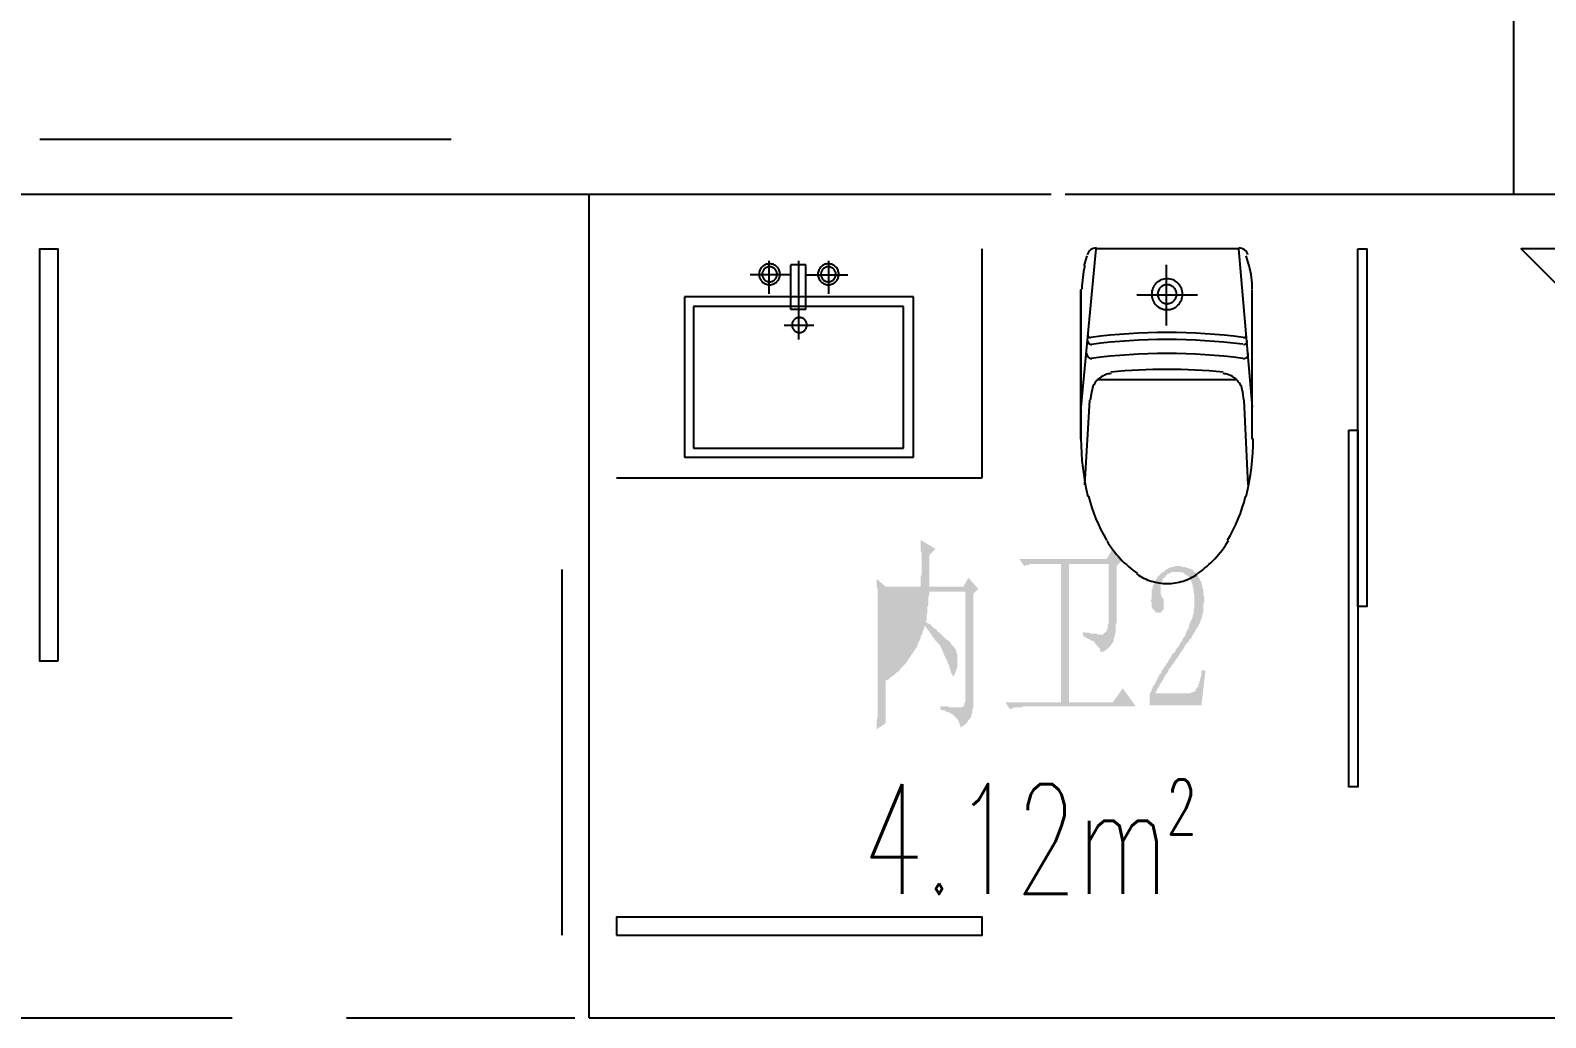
# Model space of a CAD drawing. Header units: millimetres. Extents: x -1120 to 100154, y -9529 to 14223.
# Drawn here: x 51849 to 55159, y 5421 to 7578 of the extents above; entities that cross this region are included whole.
import ezdxf

# ---------------------------------------------------------------- set-up
doc = ezdxf.new("R2010")
doc.units = ezdxf.units.MM
doc.linetypes.add('DOTE', pattern=[2.42, 2, -0.2, 0.02, -0.2])
for name, color, linetype in [('A-DOTE', 1, 'Continuous'), ('A-房间名称', 7, 'Continuous'), ('A-立面看线', 7, 'Continuous')]:
    doc.layers.add(name, color=color, linetype=linetype)
doc.styles.add('_TCH_WINDOW', font='SIMPLEX', dxfattribs={"bigfont": 'GBCBIG'})

msp = doc.modelspace()

# ---------------------------------------------------------------- hatches: boundary and pattern name
at = {"layer": 'A-立面看线'}
for points in [[(53697.4, 6051.1), (53697.4, 6055.5), (53697.4, 6062), (53697.4, 6066.3), (53697.4, 6070.7), (53699.5, 6077.2), (53699.5, 6081.6), (53699.5, 6085.9), (53699.5, 6090.3), (53699.5, 6094.6), (53699.5, 6099), (53699.5, 6103.3), (53699.5, 6107.7), (53699.5, 6112), (53699.5, 6116.4), (53699.5, 6120.7), (53699.5, 6122.9), (53699.5, 6127.3), (53699.5, 6297), (53699.5, 6303.5), (53699.5, 6310.1), (53699.5, 6314.4), (53699.5, 6320.9), (53699.5, 6325.3), (53699.5, 6331.8), (53699.5, 6336.2), (53699.5, 6340.5), (53699.5, 6344.9), (53699.5, 6349.2), (53699.5, 6353.6), (53699.5, 6357.9), (53697.4, 6362.3), (53697.4, 6366.6), (53697.4, 6368.8), (53697.4, 6373.2), (53697.4, 6375.3), (53697.4, 6377.5), (53697.4, 6379.7), (53716.9, 6362.3), (53793.1, 6362.3), (53793.1, 6366.6), (53793.1, 6371), (53793.1, 6375.3), (53793.1, 6379.7), (53793.1, 6384.1), (53795.3, 6388.4), (53795.3, 6392.8), (53795.3, 6397.1), (53795.3, 6401.5), (53795.3, 6405.8), (53795.3, 6410.2), (53795.3, 6414.5), (53795.3, 6418.9), (53795.3, 6423.2), (53795.3, 6427.6), (53795.3, 6431.9), (53795.3, 6436.3), (53793.1, 6442.8), (53793.1, 6447.2), (53793.1, 6451.5), (53793.1, 6455.9), (53793.1, 6460.2), (53793.1, 6464.6), (53793.1, 6464.6), (53825.7, 6445), (53812.7, 6431.9), (53812.7, 6427.6), (53812.7, 6423.2), (53812.7, 6418.9), (53812.7, 6414.5), (53812.7, 6410.2), (53812.7, 6405.8), (53812.7, 6401.5), (53812.7, 6397.1), (53812.7, 6392.8), (53812.7, 6386.2), (53812.7, 6381.9), (53812.7, 6377.5), (53812.7, 6373.2), (53812.7, 6368.8), (53812.7, 6364.5), (53812.7, 6362.3), (53886.7, 6362.3), (53897.6, 6381.9), (53919.3, 6357.9), (53908.4, 6347.1), (53908.4, 6109.9), (53908.4, 6105.5), (53908.4, 6101.2), (53908.4, 6096.8), (53906.3, 6094.6), (53906.3, 6090.3), (53906.3, 6085.9), (53904.1, 6083.7), (53904.1, 6079.4), (53901.9, 6075), (53899.7, 6072.9), (53897.6, 6070.7), (53895.4, 6066.3), (53893.2, 6064.2), (53891, 6062), (53888.9, 6059.8), (53884.5, 6057.6), (53882.3, 6055.5), (53880.1, 6055.5), (53880.1, 6057.6), (53880.1, 6059.8), (53878, 6062), (53878, 6066.3), (53875.8, 6068.5), (53875.8, 6070.7), (53873.6, 6072.9), (53871.4, 6075), (53869.3, 6077.2), (53867.1, 6079.4), (53864.9, 6081.6), (53862.7, 6083.7), (53858.4, 6085.9), (53856.2, 6088.1), (53851.9, 6088.1), (53847.5, 6090.3), (53845.3, 6092.5), (53841, 6092.5), (53836.6, 6094.6), (53836.6, 6094.6), (53836.6, 6101.2), (53841, 6101.2), (53845.3, 6101.2), (53847.5, 6101.2), (53851.9, 6101.2), (53856.2, 6099), (53860.6, 6099), (53862.7, 6099), (53864.9, 6099), (53869.3, 6099), (53871.4, 6099), (53873.6, 6099), (53875.8, 6099), (53878, 6099), (53880.1, 6099), (53880.1, 6099), (53882.3, 6099), (53884.5, 6099), (53886.7, 6101.2), (53888.9, 6103.3), (53888.9, 6107.7), (53891, 6109.9), (53891, 6114.2), (53891, 6120.7), (53891, 6125.1), (53891, 6129.4), (53891, 6351.4), (53812.7, 6351.4), (53812.7, 6347.1), (53810.5, 6340.5), (53810.5, 6336.2), (53810.5, 6331.8), (53810.5, 6327.5), (53810.5, 6323.1), (53808.3, 6318.8), (53808.3, 6314.4), (53808.3, 6310.1), (53808.3, 6305.7), (53806.2, 6301.4), (53806.2, 6297), (53806.2, 6292.7), (53806.2, 6288.3), (53804, 6286.1), (53810.5, 6281.8), (53814.9, 6279.6), (53819.2, 6275.2), (53823.6, 6270.9), (53827.9, 6268.7), (53830.1, 6264.4), (53834.4, 6262.2), (53838.8, 6257.8), (53841, 6255.7), (53845.3, 6251.3), (53847.5, 6249.1), (53849.7, 6247), (53854, 6244.8), (53856.2, 6242.6), (53858.4, 6240.4), (53860.6, 6236.1), (53862.7, 6233.9), (53864.9, 6233.9), (53864.9, 6231.7), (53867.1, 6229.5), (53869.3, 6227.4), (53869.3, 6225.2), (53871.4, 6225.2), (53871.4, 6223), (53871.4, 6220.8), (53871.4, 6220.8), (53871.4, 6218.7), (53873.6, 6214.3), (53873.6, 6210), (53873.6, 6205.6), (53873.6, 6201.3), (53873.6, 6196.9), (53873.6, 6196.9), (53873.6, 6190.4), (53873.6, 6186), (53871.4, 6181.7), (53871.4, 6179.5), (53869.3, 6175.1), (53867.1, 6170.8), (53864.9, 6166.4), (53864.9, 6166.4), (53862.7, 6168.6), (53862.7, 6170.8), (53860.6, 6173), (53858.4, 6179.5), (53858.4, 6181.7), (53856.2, 6186), (53856.2, 6190.4), (53854, 6192.6), (53851.9, 6196.9), (53851.9, 6201.3), (53849.7, 6203.4), (53847.5, 6207.8), (53845.3, 6212.1), (53843.2, 6216.5), (53843.2, 6218.7), (53841, 6223), (53838.8, 6227.4), (53836.6, 6231.7), (53836.6, 6231.7), (53834.4, 6236.1), (53832.3, 6238.3), (53827.9, 6242.6), (53825.7, 6244.8), (53823.6, 6249.1), (53821.4, 6251.3), (53819.2, 6253.5), (53817, 6257.8), (53814.9, 6260), (53812.7, 6264.4), (53810.5, 6266.5), (53808.3, 6268.7), (53806.2, 6273.1), (53804, 6275.2), (53801.8, 6277.4), (53801.8, 6273.1), (53799.6, 6268.7), (53797.5, 6264.4), (53797.5, 6260), (53795.3, 6257.8), (53793.1, 6253.5), (53793.1, 6249.1), (53790.9, 6244.8), (53788.8, 6240.4), (53786.6, 6238.3), (53786.6, 6233.9), (53784.4, 6229.5), (53782.2, 6227.4), (53780, 6223), (53777.9, 6220.8), (53775.7, 6216.5), (53773.5, 6214.3), (53771.3, 6210), (53769.2, 6207.8), (53767, 6205.6), (53767, 6203.4), (53764.8, 6201.3), (53762.6, 6196.9), (53760.5, 6194.7), (53756.1, 6190.4), (53753.9, 6188.2), (53751.8, 6186), (53749.6, 6183.9), (53747.4, 6179.5), (53745.2, 6177.3), (53740.9, 6175.1), (53738.7, 6173), (53736.5, 6170.8), (53734.3, 6168.6), (53730, 6166.4), (53727.8, 6164.3), (53725.6, 6162.1), (53723.5, 6159.9), (53719.1, 6157.7), (53716.9, 6157.7), (53716.9, 6155.6), (53716.9, 6064.2), (53697.4, 6051.1)], [(54221.8, 6408), (54221.8, 6401.5), (54221.8, 6394.9), (54221.8, 6388.4), (54221.8, 6384.1), (54221.8, 6377.5), (54221.8, 6373.2), (54221.8, 6366.6), (54221.8, 6362.3), (54221.8, 6357.9), (54221.8, 6353.6), (54221.8, 6347.1), (54221.8, 6342.7), (54221.8, 6338.4), (54221.8, 6336.2), (54221.8, 6331.8), (54221.8, 6327.5), (54221.8, 6323.1), (54221.8, 6320.9), (54221.8, 6316.6), (54221.8, 6314.4), (54221.8, 6310.1), (54221.8, 6307.9), (54221.8, 6307.9), (54221.8, 6301.4), (54221.8, 6294.8), (54221.8, 6290.5), (54221.8, 6286.1), (54219.6, 6279.6), (54219.6, 6275.2), (54219.6, 6273.1), (54219.6, 6268.7), (54219.6, 6264.4), (54219.6, 6262.2), (54219.6, 6262.2), (54217.4, 6257.8), (54217.4, 6253.5), (54215.3, 6249.1), (54215.3, 6244.8), (54213.1, 6240.4), (54210.9, 6238.3), (54210.9, 6236.1), (54208.7, 6233.9), (54206.6, 6231.7), (54204.4, 6229.5), (54202.2, 6227.4), (54200, 6225.2), (54195.7, 6223), (54193.5, 6220.8), (54189.2, 6220.8), (54187, 6218.7), (54187, 6218.7), (54187, 6220.8), (54184.8, 6223), (54184.8, 6225.2), (54184.8, 6227.4), (54182.6, 6229.5), (54180.4, 6231.7), (54178.3, 6233.9), (54176.1, 6236.1), (54173.9, 6240.4), (54171.7, 6242.6), (54169.6, 6244.8), (54165.2, 6244.8), (54163, 6247), (54158.7, 6249.1), (54154.3, 6251.3), (54150, 6253.5), (54147.8, 6255.7), (54147.8, 6264.4), (54152.2, 6262.2), (54156.5, 6262.2), (54160.9, 6262.2), (54165.2, 6260), (54169.6, 6260), (54171.7, 6260), (54176.1, 6260), (54178.3, 6260), (54180.4, 6257.8), (54182.6, 6257.8), (54184.8, 6257.8), (54187, 6257.8), (54187, 6257.8), (54191.3, 6257.8), (54193.5, 6260), (54195.7, 6262.2), (54197.9, 6264.4), (54200, 6264.4), (54200, 6266.5), (54200, 6268.7), (54202.2, 6270.9), (54202.2, 6275.2), (54202.2, 6279.6), (54204.4, 6284), (54204.4, 6290.5), (54204.4, 6297), (54204.4, 6303.5), (54204.4, 6305.7), (54204.4, 6307.9), (54204.4, 6312.2), (54204.4, 6314.4), (54204.4, 6318.8), (54204.4, 6323.1), (54204.4, 6325.3), (54204.4, 6329.6), (54204.4, 6334), (54204.4, 6338.4), (54204.4, 6342.7), (54204.4, 6344.9), (54204.4, 6351.4), (54204.4, 6355.8), (54204.4, 6360.1), (54204.4, 6364.5), (54204.4, 6368.8), (54204.4, 6375.3), (54204.4, 6379.7), (54204.4, 6384.1), (54204.4, 6390.6), (54204.4, 6397.1), (54204.4, 6401.5), (54204.4, 6408), (54204.4, 6412.3), (54117.3, 6412.3), (54117.3, 6109.9), (54213.1, 6109.9), (54234.9, 6140.3), (54263.1, 6101.2), (54017.2, 6101.2), (54015.1, 6099), (54010.7, 6099), (54008.5, 6099), (54004.2, 6099), (54002, 6099), (53997.7, 6099), (53995.5, 6096.8), (53993.3, 6096.8), (53989, 6094.6), (53989, 6094.6), (53978.1, 6109.9), (54099.9, 6109.9), (54099.9, 6412.3), (54049.9, 6412.3), (54045.5, 6412.3), (54043.4, 6412.3), (54039, 6412.3), (54036.8, 6412.3), (54032.5, 6412.3), (54030.3, 6410.2), (54028.1, 6410.2), (54023.8, 6410.2), (54021.6, 6408), (54019.4, 6408), (54008.5, 6423.2), (54200, 6423.2), (54210.9, 6442.8), (54232.7, 6418.9), (54221.8, 6408)], [(54391.5, 6329.6), (54391.5, 6336.2), (54391.5, 6340.5), (54391.5, 6344.9), (54389.4, 6349.2), (54389.4, 6353.6), (54389.4, 6357.9), (54387.2, 6362.3), (54387.2, 6366.6), (54385, 6371), (54385, 6373.2), (54382.8, 6377.5), (54380.6, 6379.7), (54380.6, 6381.9), (54378.5, 6384.1), (54376.3, 6386.2), (54371.9, 6388.4), (54369.8, 6390.6), (54367.6, 6392.8), (54365.4, 6392.8), (54361.1, 6394.9), (54358.9, 6394.9), (54354.5, 6394.9), (54352.4, 6394.9), (54348, 6394.9), (54345.8, 6394.9), (54341.5, 6394.9), (54339.3, 6392.8), (54337.1, 6390.6), (54332.8, 6390.6), (54330.6, 6388.4), (54328.4, 6386.2), (54328.4, 6384.1), (54324.1, 6381.9), (54321.9, 6377.5), (54321.9, 6375.3), (54319.7, 6371), (54317.5, 6366.6), (54317.5, 6364.5), (54317.5, 6360.1), (54317.5, 6355.8), (54317.5, 6355.8), (54317.5, 6349.2), (54317.5, 6347.1), (54319.7, 6342.7), (54319.7, 6338.4), (54321.9, 6338.4), (54324.1, 6334), (54324.1, 6329.6), (54324.1, 6325.3), (54324.1, 6323.1), (54324.1, 6318.8), (54324.1, 6314.4), (54321.9, 6310.1), (54319.7, 6307.9), (54317.5, 6305.7), (54315.4, 6305.7), (54313.2, 6305.7), (54308.8, 6305.7), (54306.7, 6307.9), (54304.5, 6310.1), (54302.3, 6312.2), (54302.3, 6312.2), (54300.1, 6314.4), (54298, 6318.8), (54298, 6323.1), (54298, 6327.5), (54295.8, 6331.8), (54298, 6336.2), (54298, 6340.5), (54298, 6347.1), (54298, 6351.4), (54298, 6355.8), (54300.1, 6357.9), (54300.1, 6362.3), (54302.3, 6366.6), (54304.5, 6371), (54304.5, 6373.2), (54306.7, 6377.5), (54308.8, 6379.7), (54311, 6384.1), (54313.2, 6386.2), (54315.4, 6388.4), (54317.5, 6390.6), (54319.7, 6392.8), (54324.1, 6394.9), (54326.2, 6397.1), (54328.4, 6399.3), (54332.8, 6401.5), (54335, 6403.6), (54337.1, 6403.6), (54341.5, 6405.8), (54343.7, 6405.8), (54345.8, 6405.8), (54350.2, 6408), (54352.4, 6408), (54354.5, 6408), (54358.9, 6408), (54361.1, 6408), (54365.4, 6405.8), (54369.8, 6405.8), (54371.9, 6405.8), (54374.1, 6403.6), (54378.5, 6403.6), (54380.6, 6401.5), (54382.8, 6401.5), (54387.2, 6399.3), (54389.4, 6397.1), (54391.5, 6394.9), (54393.7, 6392.8), (54395.9, 6390.6), (54398.1, 6388.4), (54398.1, 6386.2), (54400.2, 6384.1), (54402.4, 6379.7), (54404.6, 6375.3), (54406.8, 6373.2), (54406.8, 6368.8), (54408.9, 6364.5), (54408.9, 6360.1), (54411.1, 6355.8), (54411.1, 6353.6), (54411.1, 6349.2), (54411.1, 6342.7), (54413.3, 6338.4), (54413.3, 6334), (54413.3, 6334), (54413.3, 6329.6), (54411.1, 6325.3), (54411.1, 6320.9), (54411.1, 6316.6), (54411.1, 6312.2), (54411.1, 6307.9), (54408.9, 6303.5), (54408.9, 6299.2), (54406.8, 6294.8), (54406.8, 6292.7), (54404.6, 6288.3), (54404.6, 6284), (54402.4, 6281.8), (54400.2, 6277.4), (54398.1, 6273.1), (54395.9, 6270.9), (54393.7, 6266.5), (54391.5, 6262.2), (54389.4, 6260), (54387.2, 6255.7), (54385, 6253.5), (54385, 6251.3), (54380.6, 6247), (54378.5, 6242.6), (54376.3, 6240.4), (54371.9, 6236.1), (54369.8, 6231.7), (54367.6, 6227.4), (54365.4, 6225.2), (54363.2, 6220.8), (54361.1, 6218.7), (54358.9, 6214.3), (54356.7, 6212.1), (54354.5, 6207.8), (54352.4, 6205.6), (54350.2, 6201.3), (54348, 6199.1), (54345.8, 6194.7), (54343.7, 6192.6), (54341.5, 6190.4), (54339.3, 6186), (54337.1, 6183.9), (54335, 6181.7), (54335, 6179.5), (54332.8, 6175.1), (54330.6, 6173), (54330.6, 6173), (54326.2, 6166.4), (54324.1, 6162.1), (54321.9, 6157.7), (54319.7, 6153.4), (54315.4, 6149), (54315.4, 6146.9), (54313.2, 6142.5), (54311, 6140.3), (54308.8, 6136), (54308.8, 6133.8), (54306.7, 6131.6), (54306.7, 6129.4), (54306.7, 6129.4), (54378.5, 6129.4), (54382.8, 6129.4), (54385, 6131.6), (54387.2, 6131.6), (54391.5, 6133.8), (54393.7, 6136), (54395.9, 6140.3), (54398.1, 6142.5), (54400.2, 6144.7), (54400.2, 6149), (54402.4, 6151.2), (54402.4, 6155.6), (54404.6, 6159.9), (54404.6, 6164.3), (54406.8, 6168.6), (54406.8, 6173), (54406.8, 6179.5), (54406.8, 6179.5), (54415.5, 6179.5), (54406.8, 6103.3), (54293.6, 6103.3), (54293.6, 6127.3), (54293.6, 6129.4), (54295.8, 6131.6), (54298, 6136), (54298, 6138.2), (54300.1, 6142.5), (54302.3, 6146.9), (54304.5, 6149), (54306.7, 6153.4), (54308.8, 6157.7), (54311, 6162.1), (54313.2, 6166.4), (54313.2, 6166.4), (54315.4, 6170.8), (54317.5, 6173), (54319.7, 6175.1), (54319.7, 6179.5), (54321.9, 6181.7), (54324.1, 6183.9), (54326.2, 6188.2), (54328.4, 6190.4), (54330.6, 6194.7), (54332.8, 6196.9), (54335, 6201.3), (54337.1, 6205.6), (54339.3, 6207.8), (54341.5, 6212.1), (54343.7, 6216.5), (54348, 6218.7), (54350.2, 6223), (54350.2, 6225.2), (54354.5, 6229.5), (54356.7, 6231.7), (54358.9, 6236.1), (54361.1, 6240.4), (54363.2, 6242.6), (54365.4, 6247), (54367.6, 6251.3), (54369.8, 6253.5), (54371.9, 6257.8), (54371.9, 6260), (54374.1, 6264.4), (54376.3, 6268.7), (54378.5, 6270.9), (54378.5, 6275.2), (54380.6, 6277.4), (54380.6, 6281.8), (54382.8, 6286.1), (54385, 6290.5), (54387.2, 6294.8), (54387.2, 6299.2), (54389.4, 6303.5), (54389.4, 6307.9), (54389.4, 6312.2), (54391.5, 6316.6), (54391.5, 6318.8), (54391.5, 6323.1), (54391.5, 6327.5), (54391.5, 6329.6), (54391.5, 6329.6)], [(53716.9, 6351.4), (53716.9, 6164.3), (53719.1, 6166.4), (53721.3, 6168.6), (53723.5, 6173), (53727.8, 6175.1), (53730, 6177.3), (53732.2, 6179.5), (53734.3, 6181.7), (53736.5, 6183.9), (53738.7, 6188.2), (53740.9, 6190.4), (53743.1, 6192.6), (53745.2, 6196.9), (53747.4, 6199.1), (53749.6, 6203.4), (53751.8, 6205.6), (53753.9, 6210), (53756.1, 6212.1), (53758.3, 6216.5), (53760.5, 6218.7), (53762.6, 6223), (53764.8, 6227.4), (53767, 6229.5), (53769.2, 6233.9), (53769.2, 6238.3), (53771.3, 6238.3), (53771.3, 6242.6), (53773.5, 6247), (53775.7, 6249.1), (53775.7, 6253.5), (53777.9, 6257.8), (53777.9, 6262.2), (53780, 6264.4), (53782.2, 6268.7), (53782.2, 6273.1), (53784.4, 6277.4), (53784.4, 6281.8), (53784.4, 6286.1), (53786.6, 6288.3), (53786.6, 6292.7), (53788.8, 6297), (53788.8, 6301.4), (53788.8, 6305.7), (53790.9, 6310.1), (53790.9, 6314.4), (53790.9, 6320.9), (53790.9, 6325.3), (53793.1, 6329.6), (53793.1, 6334), (53793.1, 6338.4), (53793.1, 6342.7), (53793.1, 6347.1), (53793.1, 6351.4), (53716.9, 6351.4)]]:
    msp.add_hatch(color=256, dxfattribs=at).paths.add_polyline_path(points)

# ---------------------------------------------------------------- linework, layer by layer
at = {"layer": 'A-DOTE', "linetype": 'DOTE', "ltscale": 1000}
for p, q in [((55089, 7220.3), (55089, 9019.9)), ((51688.8, 7220.3), (55089, 7220.3)), ((53069.6, 5420.7), (53069.6, 7220.3)), ((53069.6, 5420.7), (57008.7, 5420.7))]:
    msp.add_line(p, q, dxfattribs=at)
at = {"layer": 'A-立面看线'}
for points in [[(51869.4, 7340), (52768.2, 7340)], [(52078.3, 7220.3), (52578.8, 7220.3)], [(52829.1, 7220.3), (53329.6, 7220.3)], [(53579.8, 7220.3), (54078.2, 7220.3)], [(54328.4, 7220.3), (54828.9, 7220.3)], [(55079.2, 7220.3), (55579.7, 7220.3)], [(51908.6, 6199.7), (51869.4, 6199.7), (51869.4, 7100.6), (51908.6, 7100.6), (51908.6, 6199.7)], [(53928, 6600.1), (53928, 7100.6)], [(54176.1, 7100.6), (54143.5, 6754.6)], [(54156.5, 7085.4), (54150, 7063.6)], [(54177.2, 7102.8), (54173.7, 7102.5), (54170.5, 7101.7), (54167.4, 7100.3), (54164.6, 7098.5), (54162.1, 7096.3), (54160, 7093.6), (54158.4, 7090.7), (54157.2, 7087.4)], [(54487.3, 7100.6), (54176.1, 7100.6)], [(54487.3, 7100.6), (54517.7, 6754.6)], [(54508.3, 7087.4), (54507.2, 7090.7), (54505.5, 7093.6), (54503.4, 7096.3), (54501, 7098.5), (54498.2, 7100.3), (54495.1, 7101.7), (54491.8, 7102.5), (54488.4, 7102.8)], [(54511.2, 7063.6), (54504.7, 7085.4)], [(54748.4, 7100.6), (54768, 7100.6), (54768, 6319.4), (54748.4, 6319.4), (54748.4, 7100.6)], [(55473, 7100.6), (55383.8, 7011.4), (55473, 7100.6), (55105.3, 7100.6), (55194.5, 7011.4)], [(55194.5, 7011.4), (55111.8, 7094.1)], [(53440.6, 7045.1), (53440.7, 7042.8), (53441, 7040.5), (53441.6, 7038.3), (53442.4, 7036.2), (53443.3, 7034.2), (53444.5, 7032.3), (53445.8, 7030.6), (53447.3, 7029), (53448.9, 7027.5), (53450.6, 7026.2), (53452.5, 7025), (53454.5, 7024.1), (53456.6, 7023.3), (53458.8, 7022.7), (53461.1, 7022.4), (53463.4, 7022.3), (53465.8, 7022.4), (53468, 7022.7), (53470.2, 7023.3), (53472.3, 7024.1), (53474.3, 7025), (53476.2, 7026.2), (53478, 7027.5), (53479.6, 7029), (53481.1, 7030.6), (53482.4, 7032.3), (53483.5, 7034.2), (53484.5, 7036.2), (53485.2, 7038.3), (53485.8, 7040.5), (53486.2, 7042.8), (53486.3, 7045.1), (53486.2, 7047.4), (53485.8, 7049.7), (53485.2, 7051.9), (53484.5, 7054), (53483.5, 7056), (53482.4, 7057.9), (53481.1, 7059.6), (53479.6, 7061.3), (53478, 7062.7), (53476.2, 7064.1), (53474.3, 7065.2), (53472.3, 7066.2), (53470.2, 7066.9), (53468, 7067.5), (53465.8, 7067.8), (53463.4, 7068), (53461.1, 7067.8), (53458.8, 7067.5), (53456.6, 7066.9), (53454.5, 7066.2), (53452.5, 7065.2), (53450.6, 7064.1), (53448.9, 7062.7), (53447.3, 7061.3), (53445.8, 7059.6), (53444.5, 7057.9), (53443.3, 7056), (53442.4, 7054), (53441.6, 7051.9), (53441, 7049.7), (53440.7, 7047.4), (53440.6, 7045.1)], [(53447.1, 7045.1), (53447.2, 7043.4), (53447.4, 7041.8), (53447.8, 7040.3), (53448.4, 7038.8), (53449.1, 7037.3), (53449.9, 7036), (53450.8, 7034.7), (53451.9, 7033.6), (53453, 7032.5), (53454.3, 7031.6), (53455.6, 7030.8), (53457.1, 7030.1), (53458.6, 7029.5), (53460.1, 7029.1), (53461.8, 7028.9), (53463.4, 7028.8), (53465.1, 7028.9), (53466.7, 7029.1), (53468.3, 7029.5), (53469.8, 7030.1), (53471.2, 7030.8), (53472.5, 7031.6), (53473.8, 7032.5), (53475, 7033.6), (53476, 7034.7), (53477, 7036), (53477.8, 7037.3), (53478.5, 7038.8), (53479, 7040.3), (53479.4, 7041.8), (53479.7, 7043.4), (53479.7, 7045.1), (53479.7, 7046.8), (53479.4, 7048.4), (53479, 7050), (53478.5, 7051.5), (53477.8, 7052.9), (53477, 7054.2), (53476, 7055.5), (53475, 7056.7), (53473.8, 7057.7), (53472.5, 7058.6), (53471.2, 7059.5), (53469.8, 7060.2), (53468.3, 7060.7), (53466.7, 7061.1), (53465.1, 7061.3), (53463.4, 7061.4), (53461.8, 7061.3), (53460.1, 7061.1), (53458.6, 7060.7), (53457.1, 7060.2), (53455.6, 7059.5), (53454.3, 7058.6), (53453, 7057.7), (53451.9, 7056.7), (53450.8, 7055.5), (53449.9, 7054.2), (53449.1, 7052.9), (53448.4, 7051.5), (53447.8, 7050), (53447.4, 7048.4), (53447.2, 7046.8), (53447.1, 7045.1)], [(53462.3, 7002.7), (53462.3, 7074.5)], [(53542.9, 7065.8), (53510.2, 7065.8)], [(53510.2, 6967.9), (53510.2, 7065.8)], [(53527.6, 6902.6), (53527.6, 7074.5)], [(53542.9, 6967.9), (53542.9, 7065.8)], [(53569, 7045.1), (53569.1, 7042.8), (53569.4, 7040.5), (53570, 7038.3), (53570.8, 7036.2), (53571.7, 7034.2), (53572.9, 7032.3), (53574.2, 7030.6), (53575.7, 7029), (53577.3, 7027.5), (53579, 7026.2), (53580.9, 7025), (53582.9, 7024.1), (53585, 7023.3), (53587.2, 7022.7), (53589.5, 7022.4), (53591.8, 7022.3), (53594.2, 7022.4), (53596.4, 7022.7), (53598.6, 7023.3), (53600.7, 7024.1), (53602.7, 7025), (53604.6, 7026.2), (53606.3, 7027.5), (53608, 7029), (53609.4, 7030.6), (53610.8, 7032.3), (53611.9, 7034.2), (53612.9, 7036.2), (53613.6, 7038.3), (53614.2, 7040.5), (53614.5, 7042.8), (53614.7, 7045.1), (53614.5, 7047.4), (53614.2, 7049.7), (53613.6, 7051.9), (53612.9, 7054), (53611.9, 7056), (53610.8, 7057.9), (53609.4, 7059.6), (53608, 7061.3), (53606.3, 7062.7), (53604.6, 7064.1), (53602.7, 7065.2), (53600.7, 7066.2), (53598.6, 7066.9), (53596.4, 7067.5), (53594.2, 7067.8), (53591.8, 7068), (53589.5, 7067.8), (53587.2, 7067.5), (53585, 7066.9), (53582.9, 7066.2), (53580.9, 7065.2), (53579, 7064.1), (53577.3, 7062.7), (53575.7, 7061.3), (53574.2, 7059.6), (53572.9, 7057.9), (53571.7, 7056), (53570.8, 7054), (53570, 7051.9), (53569.4, 7049.7), (53569.1, 7047.4), (53569, 7045.1)], [(53575.5, 7045.1), (53575.6, 7043.4), (53575.8, 7041.8), (53576.2, 7040.3), (53576.8, 7038.8), (53577.5, 7037.3), (53578.3, 7036), (53579.2, 7034.7), (53580.3, 7033.6), (53581.4, 7032.5), (53582.7, 7031.6), (53584, 7030.8), (53585.5, 7030.1), (53587, 7029.5), (53588.5, 7029.1), (53590.1, 7028.9), (53591.8, 7028.8), (53593.5, 7028.9), (53595.1, 7029.1), (53596.7, 7029.5), (53598.2, 7030.1), (53599.6, 7030.8), (53600.9, 7031.6), (53602.2, 7032.5), (53603.4, 7033.6), (53604.4, 7034.7), (53605.3, 7036), (53606.2, 7037.3), (53606.9, 7038.8), (53607.4, 7040.3), (53607.8, 7041.8), (53608.1, 7043.4), (53608.1, 7045.1), (53608.1, 7046.8), (53607.8, 7048.4), (53607.4, 7050), (53606.9, 7051.5), (53606.2, 7052.9), (53605.3, 7054.2), (53604.4, 7055.5), (53603.4, 7056.7), (53602.2, 7057.7), (53600.9, 7058.6), (53599.6, 7059.5), (53598.2, 7060.2), (53596.7, 7060.7), (53595.1, 7061.1), (53593.5, 7061.3), (53591.8, 7061.4), (53590.1, 7061.3), (53588.5, 7061.1), (53587, 7060.7), (53585.5, 7060.2), (53584, 7059.5), (53582.7, 7058.6), (53581.4, 7057.7), (53580.3, 7056.7), (53579.2, 7055.5), (53578.3, 7054.2), (53577.5, 7052.9), (53576.8, 7051.5), (53576.2, 7050), (53575.8, 7048.4), (53575.6, 7046.8), (53575.5, 7045.1)], [(53592.9, 7002.7), (53592.9, 7074.5)], [(54152.3, 7063.7), (54150.8, 7057.4), (54149.4, 7051.1), (54148.3, 7044.7), (54147.3, 7038.3), (54146.6, 7031.9), (54146.1, 7025.4), (54145.7, 7019), (54145.6, 7012.5)], [(54330.6, 6933), (54330.6, 7065.8)], [(54517.7, 7012.5), (54517.6, 7019), (54517.3, 7025.4), (54516.8, 7031.9), (54516.1, 7038.3), (54515.1, 7044.7), (54514, 7051.1), (54512.6, 7057.5), (54511, 7063.8)], [(53510.2, 7044), (53421, 7044)], [(53542.9, 7044), (53634.2, 7044)], [(54331.7, 7035.3), (54328.2, 7035.1), (54324.9, 7034.6), (54321.7, 7033.8), (54318.6, 7032.7), (54315.6, 7031.2), (54312.8, 7029.6), (54310.2, 7027.6), (54307.8, 7025.4), (54305.7, 7023), (54303.7, 7020.4), (54302, 7017.7), (54300.6, 7014.7), (54299.5, 7011.6), (54298.6, 7008.4), (54298.1, 7005), (54298, 7001.6), (54298.1, 6998.1), (54298.6, 6994.8), (54299.5, 6991.6), (54300.6, 6988.5), (54302, 6985.5), (54303.7, 6982.7), (54305.7, 6980.1), (54307.8, 6977.7), (54310.2, 6975.6), (54312.8, 6973.6), (54315.6, 6971.9), (54318.6, 6970.5), (54321.7, 6969.4), (54324.9, 6968.5), (54328.2, 6968), (54331.7, 6967.9), (54335.1, 6968), (54338.5, 6968.5), (54341.7, 6969.4), (54344.8, 6970.5), (54347.8, 6971.9), (54350.5, 6973.6), (54353.1, 6975.6), (54355.5, 6977.7), (54357.7, 6980.1), (54359.7, 6982.7), (54361.3, 6985.5), (54362.8, 6988.5), (54363.9, 6991.6), (54364.7, 6994.8), (54365.2, 6998.1), (54365.4, 7001.6), (54365.2, 7005), (54364.7, 7008.4), (54363.9, 7011.6), (54362.8, 7014.7), (54361.3, 7017.7), (54359.7, 7020.4), (54357.7, 7023), (54355.5, 7025.4), (54353.1, 7027.6), (54350.5, 7029.6), (54347.8, 7031.2), (54344.8, 7032.7), (54341.7, 7033.8), (54338.5, 7034.6), (54335.1, 7035.1), (54331.7, 7035.3)], [(54331.7, 7022.3), (54329.6, 7022.2), (54327.5, 7021.8), (54325.5, 7021.3), (54323.6, 7020.6), (54321.8, 7019.8), (54320.1, 7018.7), (54318.5, 7017.5), (54317.1, 7016.2), (54315.7, 7014.7), (54314.5, 7013.1), (54313.5, 7011.4), (54312.6, 7009.6), (54311.9, 7007.7), (54311.4, 7005.8), (54311.1, 7003.7), (54311, 7001.6), (54311.1, 6999.5), (54311.4, 6997.4), (54311.9, 6995.4), (54312.6, 6993.5), (54313.5, 6991.7), (54314.5, 6990), (54315.7, 6988.4), (54317.1, 6987), (54318.5, 6985.6), (54320.1, 6984.4), (54321.8, 6983.4), (54323.6, 6982.5), (54325.5, 6981.8), (54327.5, 6981.3), (54329.6, 6981), (54331.7, 6980.9), (54333.8, 6981), (54335.9, 6981.3), (54337.8, 6981.8), (54339.7, 6982.5), (54341.5, 6983.4), (54343.2, 6984.4), (54344.8, 6985.6), (54346.3, 6987), (54347.6, 6988.4), (54348.8, 6990), (54349.9, 6991.7), (54350.7, 6993.5), (54351.4, 6995.4), (54351.9, 6997.4), (54352.3, 6999.5), (54352.4, 7001.6), (54352.3, 7003.7), (54351.9, 7005.8), (54351.4, 7007.7), (54350.7, 7009.6), (54349.9, 7011.4), (54348.8, 7013.1), (54347.6, 7014.7), (54346.3, 7016.2), (54344.8, 7017.5), (54343.2, 7018.7), (54341.5, 7019.8), (54339.7, 7020.6), (54337.8, 7021.3), (54335.9, 7021.8), (54333.8, 7022.2), (54331.7, 7022.3)], [(53777.9, 6996.1), (53277.4, 6996.1)], [(53277.4, 6996.1), (53277.4, 6645.8)], [(53777.9, 6645.8), (53777.9, 6996.1)], [(54143.5, 6685), (54143.5, 7011.4), (54143.5, 6685)], [(54265.3, 7000.5), (54398.1, 7000.5)], [(54517.7, 6685), (54517.7, 7011.4)], [(53756.1, 6974.4), (53297, 6974.4)], [(53297, 6974.4), (53297, 6665.4)], [(53542.9, 6967.9), (53510.2, 6967.9)], [(53756.1, 6665.4), (53756.1, 6974.4)], [(53560.3, 6933), (53495, 6933)], [(53512.4, 6934.1), (53512.5, 6932.5), (53512.7, 6930.8), (53513.1, 6929.3), (53513.7, 6927.8), (53514.4, 6926.4), (53515.2, 6925), (53516.1, 6923.7), (53517.2, 6922.6), (53518.3, 6921.5), (53519.6, 6920.6), (53520.9, 6919.8), (53522.4, 6919.1), (53523.9, 6918.5), (53525.4, 6918.1), (53527, 6917.9), (53528.7, 6917.8), (53530.4, 6917.9), (53532, 6918.1), (53533.6, 6918.5), (53535.1, 6919.1), (53536.5, 6919.8), (53537.8, 6920.6), (53539.1, 6921.5), (53540.2, 6922.6), (53541.3, 6923.7), (53542.2, 6925), (53543.1, 6926.4), (53543.7, 6927.8), (53544.3, 6929.3), (53544.7, 6930.8), (53544.9, 6932.5), (53545, 6934.1), (53544.9, 6935.8), (53544.7, 6937.4), (53544.3, 6939), (53543.7, 6940.5), (53543.1, 6941.9), (53542.2, 6943.3), (53541.3, 6944.5), (53540.2, 6945.7), (53539.1, 6946.7), (53537.8, 6947.7), (53536.5, 6948.5), (53535.1, 6949.2), (53533.6, 6949.7), (53532, 6950.1), (53530.4, 6950.4), (53528.7, 6950.5), (53527, 6950.4), (53525.4, 6950.1), (53523.9, 6949.7), (53522.4, 6949.2), (53520.9, 6948.5), (53519.6, 6947.7), (53518.3, 6946.7), (53517.2, 6945.7), (53516.1, 6944.5), (53515.2, 6943.3), (53514.4, 6941.9), (53513.7, 6940.5), (53513.1, 6939), (53512.7, 6937.4), (53512.5, 6935.8), (53512.4, 6934.1)], [(54497.8, 6907.3), (54477.1, 6909.7), (54456.4, 6911.9), (54435.6, 6913.7), (54414.9, 6915.2), (54394.1, 6916.3), (54373.3, 6917.2), (54352.4, 6917.6), (54331.6, 6917.8), (54310.8, 6917.6), (54290, 6917.1), (54269.2, 6916.3), (54248.4, 6915.2), (54227.6, 6913.7), (54206.9, 6911.9), (54186.1, 6909.7), (54165.4, 6907.3)], [(54158.7, 6912.9), (54158.7, 6911.7), (54159, 6910.5), (54159.6, 6909.4), (54160.3, 6908.5), (54161.3, 6907.7), (54162.4, 6907.2), (54163.6, 6907), (54164.8, 6907)], [(54158.7, 6900), (54158.8, 6898.3), (54159.2, 6896.7), (54159.9, 6895.2), (54161, 6893.8), (54162.4, 6892.8), (54163.9, 6892.1), (54165.6, 6891.7), (54167.3, 6891.8)], [(54496.8, 6892.1), (54476.2, 6894.5), (54455.6, 6896.7), (54435, 6898.5), (54414.3, 6899.9), (54393.7, 6901.1), (54373, 6901.9), (54352.3, 6902.4), (54331.6, 6902.6), (54310.9, 6902.4), (54290.3, 6901.9), (54269.6, 6901.1), (54248.9, 6899.9), (54228.3, 6898.5), (54207.6, 6896.6), (54187, 6894.5), (54166.5, 6892)], [(54498.3, 6891.8), (54500, 6891.7), (54501.6, 6892.1), (54503.2, 6892.8), (54504.5, 6893.8), (54505.6, 6895.2), (54506.4, 6896.7), (54506.8, 6898.3), (54506.8, 6900)], [(54498.6, 6907), (54499.8, 6907), (54501, 6907.2), (54502.1, 6907.7), (54503, 6908.5), (54503.8, 6909.4), (54504.3, 6910.5), (54504.6, 6911.7), (54504.7, 6912.9)], [(54156.6, 6871.9), (54156.6, 6869.7), (54157.1, 6867.6), (54158.1, 6865.7), (54159.5, 6864), (54161.3, 6862.6), (54163.2, 6861.7), (54165.4, 6861.3), (54167.6, 6861.3)], [(54497, 6861.3), (54476.4, 6863.8), (54455.8, 6866), (54435.1, 6867.9), (54414.5, 6869.4), (54393.8, 6870.6), (54373.1, 6871.4), (54352.3, 6871.9), (54331.6, 6872.1), (54310.9, 6871.9), (54290.2, 6871.4), (54269.5, 6870.6), (54248.8, 6869.4), (54228.1, 6867.9), (54207.5, 6866), (54186.8, 6863.8), (54166.2, 6861.3)], [(54498, 6861.3), (54500.2, 6861.3), (54502.3, 6861.7), (54504.3, 6862.6), (54506, 6864), (54507.4, 6865.7), (54508.4, 6867.6), (54509, 6869.7), (54509, 6871.9)], [(54209.3, 6828.3), (54206.2, 6827.9), (54203.2, 6827.3), (54200.2, 6826.6), (54197.3, 6825.6), (54194.5, 6824.5), (54191.8, 6823.2), (54189.1, 6821.7), (54186.6, 6820.1), (54184.1, 6818.3), (54181.8, 6816.4), (54179.6, 6814.3), (54177.5, 6812.1), (54175.6, 6809.7), (54173.7, 6807.2), (54172.1, 6804.6), (54170.6, 6801.9)], [(54454.5, 6831.2), (54439.2, 6832.6), (54423.8, 6833.9), (54408.5, 6834.9), (54393.1, 6835.8), (54377.8, 6836.4), (54362.4, 6836.9), (54347, 6837.2), (54331.6, 6837.3), (54316.3, 6837.2), (54300.9, 6836.9), (54285.5, 6836.4), (54270.1, 6835.8), (54254.8, 6834.9), (54239.4, 6833.8), (54224.1, 6832.6), (54208.8, 6831.2)], [(54492.8, 6801.9), (54491.3, 6804.7), (54489.6, 6807.3), (54487.8, 6809.7), (54485.9, 6812.1), (54483.8, 6814.3), (54481.6, 6816.4), (54479.2, 6818.3), (54476.8, 6820.1), (54474.2, 6821.7), (54471.6, 6823.2), (54468.9, 6824.5), (54466, 6825.6), (54463.1, 6826.6), (54460.2, 6827.3), (54457.1, 6827.9), (54454.1, 6828.3)], [(54169.9, 6802.5), (54166.6, 6786.5), (54163.9, 6770.4)], [(54178.3, 6815.5), (54482.9, 6815.5)], [(54499.5, 6770.5), (54496.8, 6786.6), (54493.5, 6802.6)], [(54152.2, 6584.9), (54163, 6769.8)], [(54509, 6584.9), (54500.3, 6769.8)], [(54143.5, 6686.1), (54143.7, 6670.1), (54144.4, 6654.2), (54145.6, 6638.3), (54147.3, 6622.4), (54149.5, 6606.7), (54152.1, 6590.9), (54155.2, 6575.3), (54158.8, 6559.7)], [(54504.6, 6559.7), (54508.2, 6575.3), (54511.3, 6590.9), (54513.9, 6606.7), (54516.1, 6622.4), (54517.8, 6638.3), (54519, 6654.2), (54519.7, 6670.1), (54519.9, 6686.1)], [(54728.8, 6704.6), (54748.4, 6704.6), (54748.4, 5925.5), (54728.8, 5925.5), (54728.8, 6704.6)], [(53297, 6665.4), (53756.1, 6665.4)], [(53277.4, 6645.8), (53777.9, 6645.8)], [(53129.4, 6600.1), (53928, 6600.1)], [(54160.3, 6560.1), (54163.6, 6547.4), (54167.4, 6535), (54171.7, 6522.7), (54176.4, 6510.5), (54181.6, 6498.5), (54187.2, 6486.8), (54193.3, 6475.2), (54199.7, 6463.8)], [(54463.6, 6463.8), (54470.1, 6475.2), (54476.2, 6486.8), (54481.8, 6498.5), (54486.9, 6510.5), (54491.7, 6522.7), (54495.9, 6535), (54499.8, 6547.4), (54503.1, 6560.1)], [(54200, 6463.1), (54203.2, 6457.8), (54206.6, 6452.6), (54210.1, 6447.5), (54213.7, 6442.5), (54217.5, 6437.7), (54221.4, 6432.9), (54225.4, 6428.2), (54229.6, 6423.7), (54233.8, 6419.2), (54238.2, 6414.9), (54242.7, 6410.6), (54247.3, 6406.5), (54252, 6402.6), (54256.8, 6398.7), (54261.7, 6395), (54266.8, 6391.4)], [(54398.8, 6391.4), (54403.8, 6395), (54408.7, 6398.7), (54413.6, 6402.6), (54418.3, 6406.5), (54422.9, 6410.6), (54427.4, 6414.9), (54431.7, 6419.2), (54436, 6423.7), (54440.1, 6428.2), (54444.1, 6432.9), (54448, 6437.7), (54451.8, 6442.5), (54455.4, 6447.5), (54458.9, 6452.6), (54462.3, 6457.8), (54465.6, 6463.1)], [(53009.7, 6399.9), (53009.7, 5601.3)], [(54265.2, 6390.3), (54268.9, 6387.8), (54272.7, 6385.5), (54276.5, 6383.3), (54280.5, 6381.3), (54284.5, 6379.4), (54288.5, 6377.7), (54292.7, 6376.2), (54296.8, 6374.8), (54301.1, 6373.5), (54305.3, 6372.5), (54309.7, 6371.5), (54314, 6370.8), (54318.4, 6370.2), (54322.8, 6369.8), (54327.2, 6369.5), (54331.7, 6369.4)], [(54331.7, 6369.4), (54336.1, 6369.5), (54340.6, 6369.8), (54345, 6370.2), (54349.4, 6370.8), (54353.7, 6371.5), (54358, 6372.5), (54362.3, 6373.5), (54366.5, 6374.8), (54370.7, 6376.2), (54374.8, 6377.7), (54378.9, 6379.4), (54382.9, 6381.3), (54386.8, 6383.3), (54390.7, 6385.5), (54394.5, 6387.8), (54398.2, 6390.3)], [(53129.4, 5601.3), (53928, 5601.3), (53928, 5640.4), (53129.4, 5640.4), (53129.4, 5601.3)], [(51688.8, 5420.7), (52289.4, 5420.7)], [(52539.7, 5420.7), (53038, 5420.7)], [(53288.2, 5420.7), (53788.8, 5420.7)], [(54039, 5420.7), (54539.5, 5420.7)], [(54789.8, 5420.7), (55288.1, 5420.7)]]:
    msp.add_lwpolyline(points, dxfattribs=at)

# ---------------------------------------------------------------- texts
at = {"layer": 'A-房间名称', "style": '_TCH_WINDOW', "width": 0.65}
for s, height, p in [('4.12m', 240, (53666.4, 5691.1)), ('2', 120, (54330.1, 5821.1))]:
    msp.add_text(s, height=height, dxfattribs=at).set_placement(p)

doc.saveas('drawing.dxf')
